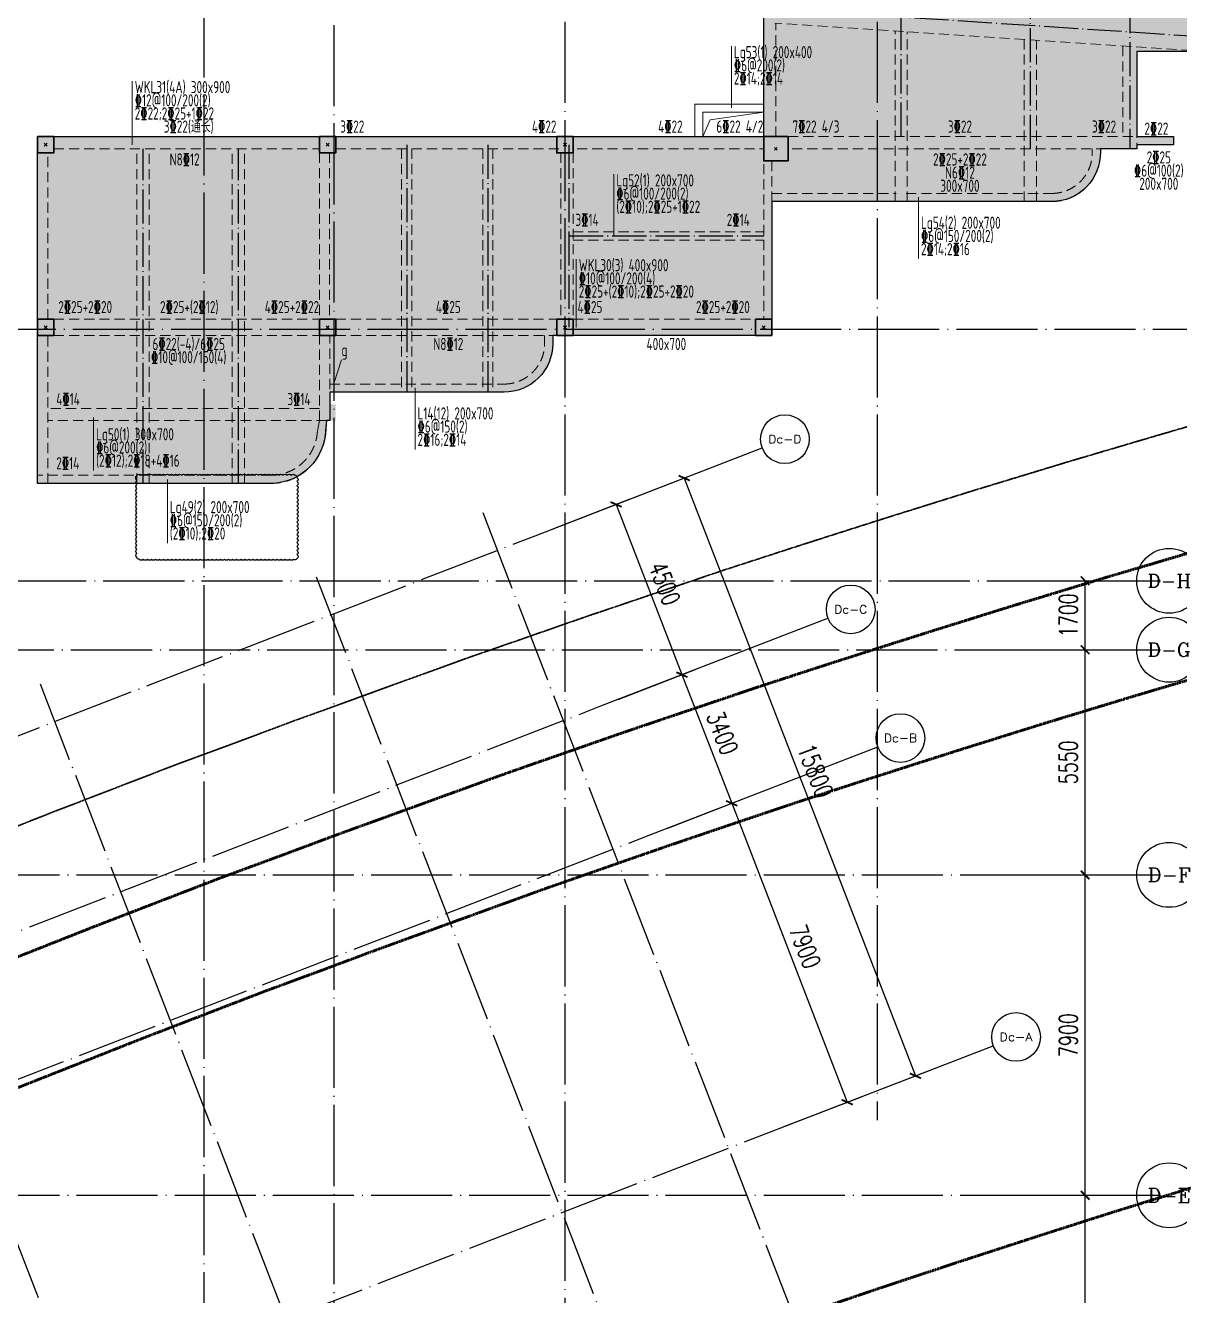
# Model space of a CAD drawing. Header units: millimetres. Extents: x 1089227 to 13101469, y 618865 to 10240562.
# Drawn here: x 3321728 to 3350181, y 4844040 to 4875354 of the extents above; entities that cross this region are included whole.
import ezdxf
from ezdxf.enums import TextEntityAlignment as Align

# ---------------------------------------------------------------- set-up
doc = ezdxf.new("R2010")
doc.units = ezdxf.units.MM
doc.header["$LTSCALE"] = 1000
doc.header["$PDMODE"] = 3
doc.header["$PDSIZE"] = 200
for name, pattern in [('A09-G-CTRL-用地红线+建筑退线_设计区$0$A02-G-MAIN-用地红线+退线_设计区$0$Redline1', [20, 10, -2, 2, -2, 2, -2]), ('A09-G-CTRL-用地红线+建筑退线_设计区$0$Controlline1', [12.8, 8, -1.6, 1.6, -1.6]), ('DOTE', [2.42, 2, -0.2, 0.02, -0.2]), ('GB_DASHDOT3', [1.0675, 0.84, -0.105, 0.0175, -0.105]), ('HIDDEN', [0.375, 0.25, -0.125])]:
    doc.linetypes.add(name, pattern=pattern)
doc.layers.get('0').update_dxf_attribs({"linetype": 'CONTINUOUS'})
doc.layers.get('Defpoints').update_dxf_attribs({"linetype": 'CONTINUOUS'})
doc.layers.add('0914调整', color=1, linetype='CONTINUOUS', plot=False)
for name, color, linetype, lineweight in [('A09-G-CTRL-用地红线+建筑退线_设计区$0$Z-REDL(用地红线)', 10, 'CONTINUOUS', 60), ('A09-G-CTRL-用地红线+建筑退线_设计区$0$Z-REDL-CTRL(建筑控制线)', 40, 'CONTINUOUS', 35), ('S-BEAM-DASH', 4, 'HIDDEN', 0), ('S-COLU', 30, 'CONTINUOUS', 0), ('S-HOLE', 11, 'CONTINUOUS', 0), ('S-SLAB-HATCH', 73, 'CONTINUOUS', 0), ('梁原位标注', 7, 'CONTINUOUS', 18), ('梁名称编号', 2, 'CONTINUOUS', 18), ('梁标注引线', 2, 'CONTINUOUS', 18), ('梁集中标注', 2, 'CONTINUOUS', 18)]:
    doc.layers.add(name, color=color, linetype=linetype, lineweight=lineweight)
for name, color, linetype in [('AXIS', 3, 'CONTINUOUS'), ('AXIS_TEXT', 7, 'CONTINUOUS'), ('DOTE', 1, 'DOTE'), ('LWK-轴线-编号', 7, 'CONTINUOUS'), ('PUB_DIM', 3, 'CONTINUOUS'), ('S-GRID-DE', 11, 'GB_DASHDOT3'), ('单形心', 4, 'CONTINUOUS'), ('降板范围', 7, 'CONTINUOUS')]:
    doc.layers.add(name, color=color, linetype=linetype)
doc.styles.add('_TCH_AXIS', font='COMPLEX', dxfattribs={"bigfont": 'AllInOneBig.shx'})
doc.styles.add('_TCH_DIM_T3', font='SIMPLEX', dxfattribs={"width": 0.705882, "bigfont": 'AllInOneBig.shx'})
doc.styles.add('COMPLEX', font='COMPLEX', dxfattribs={"bigfont": 'AllInOneBig.shx'})
doc.styles.add('Style 1', font='yjkeng.shx', dxfattribs={"width": 0.7, "height": 300, "bigfont": 'yjkchn.shx'})
doc.dimstyles.new('_TCH_ARCH&&150', dxfattribs={"dimtxt": 446.25, "dimasz": 150, "dimexe": 375, "dimexo": 450, "dimgap": 189.375, "dimtad": 1, "dimdec": 0, "dimzin": 0, "dimdsep": 46, "dimtxsty": '_TCH_DIM_T3', "dimblk": 'ARCHTICK', "dimcen": 0.09, "dimclrt": 7, "dimazin": 2, "dimtfac": 1, "dimtdec": 0, "dimtix": 1, "dimtmove": 2, "dimatfit": 3, "dimfxl": 0, "dimtolj": 1, "dimtzin": 0, "dimarcsym": 0})

# ---------------------------------------------------------------- blocks, each defined once
blk = doc.blocks.new('0323最综用地红线')
at = {"layer": 'A09-G-CTRL-用地红线+建筑退线_设计区$0$Z-REDL(用地红线)', "color": 1, "linetype": 'A09-G-CTRL-用地红线+建筑退线_设计区$0$A02-G-MAIN-用地红线+退线_设计区$0$Redline1', "ltscale": 0.0005}
for points in [[(8310674, 3577708), (8307250, 3576830), (8305463, 3576358), (8303673, 3575877), (8301307, 3575230), (8298879, 3574547), (8296745, 3573925), (8294721, 3573327), (8292412, 3572625), (8290378, 3571988), (8289415, 3571682), (8288004, 3571230), (8286389, 3570705), (8284543, 3570083), (8283035, 3569572), (8280157, 3568569), (8275964, 3567048), (8274556, 3566523), (8273205, 3566025), (8270070, 3564818), (8266571, 3563433)], [(8311482, 3580975), (8309963, 3580622), (8306495, 3579733), (8304691, 3579257), (8302889, 3578772), (8300505, 3578121), (8298053, 3577431), (8295901, 3576804), (8293859, 3576201), (8291527, 3575491), (8289475, 3574849), (8288503, 3574540), (8287083, 3574085), (8285446, 3573553), (8283584, 3572925), (8282061, 3572410), (8279152, 3571396), (8274929, 3569864), (8273513, 3569336), (8272147, 3568833), (8268979, 3567612), (8265451, 3566216)], [(8265595, 3550043), (8267599, 3550889), (8271038, 3552292), (8274421, 3553630), (8277458, 3554793), (8278739, 3555273), (8279866, 3555690), (8280234, 3555825), (8284943, 3557535), (8286913, 3558213), (8288361, 3558704), (8290145, 3559297), (8291702, 3559805), (8293071, 3560246), (8293981, 3560536), (8295941, 3561146), (8298178, 3561827), (8300123, 3562405), (8302181, 3563002), (8304530, 3563665), (8306822, 3564295), (8308539, 3564756), (8310252, 3565203)]]:
    blk.add_lwpolyline(points, dxfattribs=at)
at = {"layer": 'A09-G-CTRL-用地红线+建筑退线_设计区$0$Z-REDL-CTRL(建筑控制线)', "linetype": 'A09-G-CTRL-用地红线+建筑退线_设计区$0$Controlline1', "ltscale": 0.0005, "flags": 128}
blk.add_lwpolyline([(8299567, 3686108), (8326626, 3675265), (8336400, 3687495), (8338983, 3690878), (8341712, 3688883), (8341724, 3688834), (8348492, 3681996), (8336495, 3657264), (8335815, 3655857), (8334921, 3653765), (8334408, 3652495), (8333554, 3650188), (8332762, 3647815), (8332296, 3646270), (8331866, 3644682), (8331460, 3643007), (8331063, 3641145), (8330737, 3639422), (8330293, 3636480), (8330017, 3634043), (8329761, 3630317), (8329732, 3627942), (8329763, 3625708), (8329928, 3622644), (8330113, 3620704), (8330325, 3618642), (8330653, 3615645), (8331572, 3606971), (8333151, 3600656), (8334420, 3595620), (8335099, 3592902), (8332162, 3588340), (8329462, 3587873), (8325135, 3587049), (8322510, 3586515), (8319525, 3585891), (8317926, 3585544), (8316578, 3585249), (8315535, 3585011), (8313300, 3584499), (8310791, 3583894), (8309251, 3583537), (8305740, 3582637), (8303918, 3582156), (8302104, 3581668), (8299703, 3581012), (8297227, 3580315), (8295056, 3579682), (8292998, 3579074), (8290643, 3578358), (8288572, 3577710), (8287591, 3577398), (8286161, 3576940), (8284503, 3576401), (8282624, 3575767), (8281086, 3575247), (8278146, 3574222), (8273894, 3572680), (8272471, 3572149), (8271089, 3571640), (8267888, 3570407), (8264331, 3569000), (8260702, 3567515), (8258549, 3566609), (8254947, 3565066), (8252185, 3563832), (8250834, 3563232), (8249176, 3562470), (8247994, 3561930), (8245505, 3560754), (8242980, 3559544), (8239801, 3558013), (8237959, 3557076), (8235838, 3555996), (8233384, 3554698), (8228450, 3552051), (8226178, 3550787), (8222141, 3548504), (8215629, 3544667), (8213710, 3543497), (8193657, 3531175), (8180322, 3522990), (8166408, 3514440), (8156991, 3508658), (8151138, 3505062), (8142685, 3507267), (8121171, 3545747), (8120724, 3546549), (8120233, 3547383), (8119272, 3548967), (8118108, 3550752), (8117067, 3552244), (8115806, 3553970), (8115672, 3554140), (8146431, 3575790), (8162146, 3587599), (8162295, 3588125), (8199863, 3615253), (8204215, 3618404), (8231584, 3638167), (8260590, 3655826), (8295376, 3680010)], close=True, dxfattribs=at)
blk = doc.blocks.new('_AXISO')
blk.add_circle((0, 0), 0.5)
at = {"layer": 'AXIS_TEXT', "style": 'COMPLEX', "width": 1.041667}
blk.add_attdef('A', text='', height=0.56, dxfattribs=at).set_placement((-0.25, -0.28), (0.25, -0.28), align=Align.FIT)
blk = doc.blocks.new('_ArchTick')
at = {"color": 0, "linetype": 'ByBlock', "const_width": 0.3}
blk.add_lwpolyline([(-0.71, -0.71), (0.71, 0.71)], dxfattribs=at)
blk = doc.blocks.new('*D463')
at = {"layer": 'AXIS', "color": 0, "lineweight": -2, "transparency": 16777216}
for p, q in [((-55314, 37723), (-51708, 39118)), ((-52058, 38983), (-46359, 24246)), ((-49616, 22987), (-46010, 24381))]:
    blk.add_line(p, q, dxfattribs=at)
at = {"layer": 'Defpoints', "color": 0, "transparency": 16777216}
for p in [(-55734, 37561), (-46359, 24246), (-50035, 22825)]:
    blk.add_point(p, dxfattribs=at)
at = {"layer": 'AXIS', "color": 0, "lineweight": -2, "transparency": 16777216, "xscale": 150, "yscale": 150, "zscale": 150}
for p, rotation in [((-52058, 38983), 111.141018918079), ((-46359, 24246), 291.141018918079)]:
    blk.add_blockref('_ArchTick', p, dxfattribs=dict(at, rotation=rotation))
at = {"layer": 'AXIS', "color": 7, "transparency": 16777216, "insert": (-48824, 31763), "char_height": 446.2, "attachment_point": 5, "rotation": 291.141, "style": '_TCH_DIM_T3'}
blk.add_mtext('\\A1;15800', dxfattribs=at)
blk = doc.blocks.new('*D464')
at = {"layer": 'AXIS', "color": 0, "lineweight": -2, "transparency": 16777216}
for p, q in [((-52465, 30355), (-50540, 31100)), ((-50889, 30964), (-48040, 23596)), ((-49616, 22987), (-47690, 23731))]:
    blk.add_line(p, q, dxfattribs=at)
at = {"layer": 'Defpoints', "color": 0, "transparency": 16777216}
for p in [(-52885, 30193), (-48040, 23596), (-50035, 22825)]:
    blk.add_point(p, dxfattribs=at)
at = {"layer": 'AXIS', "color": 0, "lineweight": -2, "transparency": 16777216, "xscale": 150, "yscale": 150, "zscale": 150}
for p, rotation in [((-50889, 30964), 111.141018918081), ((-48040, 23596), 291.141018918081)]:
    blk.add_blockref('_ArchTick', p, dxfattribs=dict(at, rotation=rotation))
at = {"layer": 'AXIS', "color": 7, "transparency": 16777216, "insert": (-49080, 27429), "char_height": 446.2, "attachment_point": 5, "rotation": 291.141, "style": '_TCH_DIM_T3'}
blk.add_mtext('\\A1;7900', dxfattribs=at)
blk = doc.blocks.new('*D465')
at = {"layer": 'AXIS', "color": 0, "lineweight": -2, "transparency": 16777216}
for p, q in [((-53691, 33526), (-51766, 34271)), ((-52116, 34136), (-50889, 30964)), ((-52465, 30355), (-50540, 31100))]:
    blk.add_line(p, q, dxfattribs=at)
at = {"layer": 'Defpoints', "color": 0, "transparency": 16777216}
for p in [(-54111, 33364), (-50889, 30964), (-52885, 30193)]:
    blk.add_point(p, dxfattribs=at)
at = {"layer": 'AXIS', "color": 0, "lineweight": -2, "transparency": 16777216, "xscale": 150, "yscale": 150, "zscale": 150}
for p, rotation in [((-52116, 34136), 111.1410189180817), ((-50889, 30964), 291.1410189180817)]:
    blk.add_blockref('_ArchTick', p, dxfattribs=dict(at, rotation=rotation))
at = {"layer": 'AXIS', "color": 7, "transparency": 16777216, "insert": (-51118, 32699), "char_height": 446.2, "attachment_point": 5, "rotation": 291.141, "style": '_TCH_DIM_T3'}
blk.add_mtext('\\A1;3400', dxfattribs=at)
blk = doc.blocks.new('*D466')
at = {"layer": 'AXIS', "color": 0, "lineweight": -2, "transparency": 16777216}
for p, q in [((-55314, 37723), (-53389, 38468)), ((-53739, 38333), (-52116, 34136)), ((-53691, 33526), (-51766, 34271))]:
    blk.add_line(p, q, dxfattribs=at)
at = {"layer": 'Defpoints', "color": 0, "transparency": 16777216}
for p in [(-55734, 37561), (-52116, 34136), (-54111, 33364)]:
    blk.add_point(p, dxfattribs=at)
at = {"layer": 'AXIS', "color": 0, "lineweight": -2, "transparency": 16777216, "xscale": 150, "yscale": 150, "zscale": 150}
for p, rotation in [((-53739, 38333), 111.1410189180755), ((-52116, 34136), 291.1410189180755)]:
    blk.add_blockref('_ArchTick', p, dxfattribs=dict(at, rotation=rotation))
at = {"layer": 'AXIS', "color": 7, "transparency": 16777216, "insert": (-52542, 36383), "char_height": 446.2, "attachment_point": 5, "rotation": 291.141, "style": '_TCH_DIM_T3'}
blk.add_mtext('\\A1;4500', dxfattribs=at)
blk = doc.blocks.new('*D512')
at = {"layer": 'Defpoints', "color": 0, "transparency": 16777216}
for p in [(-42353, 21300), (-42176, 21300), (-42353, 13400)]:
    blk.add_point(p, dxfattribs=at)
at = {"layer": 'PUB_DIM', "color": 0, "lineweight": -2, "transparency": 16777216}
for p, q in [((-42176, 13400), (-42176, 21300)), ((-41903, 21300), (-41801, 21300)), ((-41903, 13400), (-41801, 13400))]:
    blk.add_line(p, q, dxfattribs=at)
at = {"layer": 'PUB_DIM', "color": 0, "lineweight": -2, "transparency": 16777216, "xscale": 150, "yscale": 150, "zscale": 150}
for p, rotation in [((-42176, 21300), 90), ((-42176, 13400), 270)]:
    blk.add_blockref('_ArchTick', p, dxfattribs=dict(at, rotation=rotation))
at = {"layer": 'PUB_DIM', "color": 7, "transparency": 16777216, "insert": (-42589, 17350), "char_height": 446.2, "attachment_point": 5, "rotation": 90, "style": '_TCH_DIM_T3'}
blk.add_mtext('\\A1;7900', dxfattribs=at)
blk = doc.blocks.new('*D513')
at = {"layer": 'Defpoints', "color": 0, "transparency": 16777216}
for p in [(-42353, 29200), (-42176, 29200), (-42353, 21300)]:
    blk.add_point(p, dxfattribs=at)
at = {"layer": 'PUB_DIM', "color": 0, "lineweight": -2, "transparency": 16777216}
for p, q in [((-42176, 21300), (-42176, 29200)), ((-41903, 29200), (-41801, 29200)), ((-41903, 21300), (-41801, 21300))]:
    blk.add_line(p, q, dxfattribs=at)
at = {"layer": 'PUB_DIM', "color": 0, "lineweight": -2, "transparency": 16777216, "xscale": 150, "yscale": 150, "zscale": 150}
for p, rotation in [((-42176, 29200), 90), ((-42176, 21300), 270)]:
    blk.add_blockref('_ArchTick', p, dxfattribs=dict(at, rotation=rotation))
at = {"layer": 'PUB_DIM', "color": 7, "transparency": 16777216, "insert": (-42589, 25250), "char_height": 446.2, "attachment_point": 5, "rotation": 90, "style": '_TCH_DIM_T3'}
blk.add_mtext('\\A1;7900', dxfattribs=at)
blk = doc.blocks.new('*D514')
at = {"layer": 'Defpoints', "color": 0, "transparency": 16777216}
for p in [(-42353, 34750), (-42176, 34750), (-42353, 29200)]:
    blk.add_point(p, dxfattribs=at)
at = {"layer": 'PUB_DIM', "color": 0, "lineweight": -2, "transparency": 16777216}
for p, q in [((-42176, 29200), (-42176, 34750)), ((-41903, 34750), (-41801, 34750)), ((-41903, 29200), (-41801, 29200))]:
    blk.add_line(p, q, dxfattribs=at)
at = {"layer": 'PUB_DIM', "color": 0, "lineweight": -2, "transparency": 16777216, "xscale": 150, "yscale": 150, "zscale": 150}
for p, rotation in [((-42176, 34750), 90), ((-42176, 29200), 270)]:
    blk.add_blockref('_ArchTick', p, dxfattribs=dict(at, rotation=rotation))
at = {"layer": 'PUB_DIM', "color": 7, "transparency": 16777216, "insert": (-42589, 31975), "char_height": 446.2, "attachment_point": 5, "rotation": 90, "style": '_TCH_DIM_T3'}
blk.add_mtext('\\A1;5550', dxfattribs=at)
blk = doc.blocks.new('*D515')
at = {"layer": 'Defpoints', "color": 0, "transparency": 16777216}
for p in [(-42353, 36450), (-42176, 36450), (-42353, 34750)]:
    blk.add_point(p, dxfattribs=at)
at = {"layer": 'PUB_DIM', "color": 0, "lineweight": -2, "transparency": 16777216}
for p, q in [((-42176, 34750), (-42176, 36450)), ((-41903, 36450), (-41801, 36450)), ((-41903, 34750), (-41801, 34750))]:
    blk.add_line(p, q, dxfattribs=at)
at = {"layer": 'PUB_DIM', "color": 0, "lineweight": -2, "transparency": 16777216, "xscale": 150, "yscale": 150, "zscale": 150}
for p, rotation in [((-42176, 36450), 90), ((-42176, 34750), 270)]:
    blk.add_blockref('_ArchTick', p, dxfattribs=dict(at, rotation=rotation))
at = {"layer": 'PUB_DIM', "color": 7, "transparency": 16777216, "insert": (-42589, 35600), "char_height": 446.2, "attachment_point": 5, "rotation": 90, "style": '_TCH_DIM_T3'}
blk.add_mtext('\\A1;1700', dxfattribs=at)
blk = doc.blocks.new('BANWANG_XINGXIN')
at = {"color": 0}
for points in [[(0.71, 0.71), (-0.71, -0.71)], [(-0.71, 0.71), (0.71, -0.71)]]:
    blk.add_lwpolyline(points, dxfattribs=at)
blk = doc.blocks.new('1F柱网-0808')
at = {"layer": 'S-COLU', "lineweight": 35}
for points in [[(116813, 100094), (117213, 100094), (117213, 99694), (116813, 99694)], [(123763, 100094), (124163, 100094), (124163, 99694), (123763, 99694)], [(129613, 100094), (130013, 100094), (130013, 99694), (129613, 99694)], [(134713, 100093), (135313, 100093), (135313, 99493), (134713, 99493)], [(116813, 95593), (117213, 95593), (117213, 95193), (116813, 95193)], [(123763, 95593), (124163, 95593), (124163, 95193), (123763, 95193)], [(129613, 95593), (130013, 95593), (130013, 95193), (129613, 95193)], [(134513, 95593), (134913, 95593), (134913, 95193), (134513, 95193)]]:
    blk.add_lwpolyline(points, close=True, dxfattribs=at)
at = {"layer": '单形心', "xscale": 50, "yscale": 50, "zscale": 50}
for p in [(117013, 99894), (123963, 99894), (129813, 99894), (135013, 99793), (117013, 95393), (123963, 95393), (129813, 95393), (134713, 95393)]:
    blk.add_blockref('BANWANG_XINGXIN', p, dxfattribs=at)
blk = doc.blocks.new('2FJGBZ')
at = {"layer": 'S-SLAB-HATCH'}
h = blk.add_hatch(dxfattribs=at)
h.set_pattern_fill('ZIGZAG', color=256, scale=100)
h.set_pattern_definition([(0, (-6326317.14, 1683260.45), (317.5, 317.5), [317.5, -317.5]), (90, (-6325999.64, 1683260.45), (-317.5, 317.5), [317.5, -317.5])])
edge = h.paths.add_edge_path()
edge.add_line((145363, 109893), (135113, 109893))
edge.add_line((135113, 109893), (135113, 109993))
edge.add_line((135113, 109993), (134713, 109993))
edge.add_line((134713, 109993), (134713, 100094))
edge.add_line((134713, 100094), (116813, 100094))
edge.add_line((116813, 100094), (116814, 91544))
edge.add_line((116814, 91544), (116814, 91544))
edge.add_line((116814, 91544), (122564, 91544))
edge.add_arc((122554, 92908), 1364, 270.3953, 359.4242)
edge.add_line((123918, 92894), (123937, 93094))
edge.add_line((123937, 93094), (124163, 93094))
edge.add_line((124163, 93094), (124163, 93494))
edge.add_line((124163, 93494), (124014, 93494))
edge.add_line((124014, 93494), (124014, 93793))
edge.add_line((124014, 93793), (128313, 93793))
edge.add_arc((128313, 94993), 1200, 270, 360)
edge.add_line((129513, 94993), (129513, 95192))
edge.add_line((129513, 95192), (134913, 95193))
edge.add_line((134913, 95193), (134913, 98493))
edge.add_line((134913, 98493), (141813, 98493))
edge.add_arc((141813, 99693), 1200, 269.9998, 360.0002)
edge.add_line((143013, 99693), (143013, 99793))
edge.add_line((143013, 99793), (143913, 99793))
edge.add_line((143913, 99793), (143913, 99893))
edge.add_line((143913, 99893), (144813, 99893))
edge.add_line((144813, 99893), (144813, 100093))
edge.add_line((144813, 100093), (143913, 100093))
edge.add_line((143913, 100093), (143913, 102193))
edge.add_line((143913, 102193), (147163, 102193))
edge.add_line((147163, 102193), (147163, 99793))
edge.add_line((147163, 99793), (152163, 99793))
edge.add_line((152163, 99793), (152163, 100693))
edge.add_line((152163, 100693), (155413, 100693))
edge.add_arc((155412, 101994), 1301, 270.0499, 359.9775)
edge.add_line((156713, 101993), (156738, 102893))
edge.add_line((156738, 102893), (156713, 110293))
edge.add_line((156713, 110293), (156113, 110294))
edge.add_arc((154907, 110430), 1214, 353.6049, 449.7035)
edge.add_line((154913, 111643), (146963, 111643))
edge.add_arc((146968, 110431), 1213, 90.2355, 186.5022)
edge.add_line((145763, 110293), (145363, 110293))
edge.add_line((145363, 110293), (145363, 109893))
at = {"layer": 'S-BEAM-DASH'}
for p, q in [((134713, 100193), (134713, 105093)), ((145640, 102194), (134990, 102894)), ((135013, 100093), (135013, 102893)), ((137951, 98493), (137951, 102698)), ((138251, 98493), (138251, 102681)), ((141138, 98493), (141138, 102490)), ((141438, 98493), (141438, 102470)), ((143563, 102324), (143563, 100093)), ((143913, 102193), (143913, 99793)), ((117213, 100094), (123763, 100094)), ((124163, 100094), (129713, 100093)), ((130113, 100094), (134713, 100093)), ((135313, 100093), (143913, 100093)), ((116814, 95593), (116813, 99694)), ((117064, 95593), (117063, 99694)), ((117213, 99794), (123763, 99794)), ((119264, 91544), (119264, 99794)), ((119564, 91544), (119564, 99794)), ((121614, 91544), (121614, 99794)), ((121914, 91544), (121914, 99794)), ((123763, 99694), (123763, 95593)), ((124013, 99694), (124013, 95593)), ((124163, 99794), (129713, 99793)), ((125788, 99794), (125788, 93793)), ((126038, 99794), (126038, 93793)), ((127788, 99793), (127788, 93793)), ((128038, 99793), (128038, 93793)), ((129713, 99694), (129713, 95593)), ((130013, 99694), (130013, 95593)), ((130113, 99794), (134713, 99793)), ((134713, 99793), (134713, 95593)), ((143913, 99793), (135313, 99793)), ((134913, 99493), (134913, 95593)), ((130013, 97744), (134713, 97744)), ((130013, 97544), (134713, 97544)), ((117213, 95593), (123763, 95593)), ((124163, 95593), (129613, 95593)), ((130013, 95594), (134513, 95594)), ((117064, 91544), (117064, 95193)), ((117213, 95193), (123763, 95193)), ((123763, 93094), (123763, 95193)), ((124014, 93494), (124014, 95193)), ((124163, 95193), (134513, 95192)), ((123763, 93394), (117064, 93394)), ((116814, 91544), (116814, 93094)), ((123937, 93094), (117064, 93094)), ((123712, 92844), (123763, 93094)), ((123914, 92844), (123937, 93094)), ((122564, 91744), (116814, 91744)), ((122564, 91544), (116814, 91544))]:
    blk.add_line(p, q, dxfattribs=at)
at = {"layer": 'S-BEAM-DASH', "linetype": 'Continuous'}
for p, q in [((133013, 100093), (133013, 100893)), ((133013, 100893), (134713, 100893)), ((143913, 100093), (144813, 100093)), ((143913, 99893), (144813, 99893)), ((144813, 100093), (144813, 99893))]:
    blk.add_line(p, q, dxfattribs=at)
blk.add_lwpolyline([(133213, 100693), (134713, 100693), (134713, 100093), (133213, 100093)], close=True, dxfattribs=at)
at = {"layer": 'S-BEAM-DASH'}
for points in [[(134913, 98493), (141813, 98493, 0.414214), (143013, 99693), (143013, 99793)], [(138226, 98693), (141813, 98693, 0.414214), (142813, 99693), (142813, 99793)], [(128313, 93993, 0.414214), (129313, 94993), (129313, 95193)]]:
    blk.add_lwpolyline(points, format="xyb", dxfattribs=at)
for points in [[(134913, 98693), (137976, 98693)], [(116814, 93494), (116814, 95193)], [(124014, 93993), (128313, 93993)]]:
    blk.add_lwpolyline(points, dxfattribs=at)
at = {"layer": 'S-BEAM-DASH', "linetype": 'Continuous'}
for points in [[(128313, 93793, 0.414214), (129513, 94993), (129513, 95193)], [(124014, 93793), (128313, 93793, -0.136568)]]:
    blk.add_lwpolyline(points, format="xyb", dxfattribs=at)
at = {"layer": 'S-BEAM-DASH'}
for radius, end in [(1349, 357.9171), (1149, 357.5544)]:
    blk.add_arc((122564, 92893), radius, 269.9747, end, dxfattribs=at)
at = {"layer": 'S-GRID-DE'}
for p, q in [((141288, 99793), (141288, 109793)), ((143738, 109893), (143738, 99793)), ((138101, 100093), (138101, 109593)), ((145663, 102543), (135013, 103243)), ((125913, 99893), (125913, 93793)), ((127913, 99893), (127913, 93793)), ((129913, 99893), (129913, 95393)), ((119414, 91544), (119414, 99794)), ((121764, 91544), (121764, 99794)), ((129913, 97644), (134713, 97644))]:
    blk.add_line(p, q, dxfattribs=at)
at = {"layer": 'S-HOLE'}
blk.add_lwpolyline([(133213, 100094), (133394, 100508), (134713, 100693)], dxfattribs=at)
at = {"layer": '降板范围'}
blk.add_lwpolyline([(116814, 91544), (116813, 100094), (134713, 100094), (134713, 109993)], dxfattribs=at)
blk.add_lwpolyline([(147163, 102193), (143913, 102193), (143913, 100093), (144813, 100093), (144813, 99893), (143913, 99893), (143913, 99793), (143013, 99793), (143013, 99718, -0.420178), (141813, 98493), (134913, 98493), (134913, 95193), (129513, 95193), (129513, 94993, -0.414214), (128313, 93793), (124014, 93793), (124014, 93494), (124014, 93494), (124014, 93094), (123937, 93094), (123918, 92894, -0.409258), (122564, 91544), (116814, 91544)], format="xyb", dxfattribs=at)
blk.add_blockref('1F柱网-0808', (0, 0))
blk = doc.blocks.new('裙房轴网260428')
at = {"layer": 'AXIS'}
for p, q in [((-55734, 37561.1), (-50137.8, 39725.1)), ((-43972.1, 36450), (-40321.3, 36450)), ((-43972.1, 36450), (-40904, 36450)), ((-54111, 33364), (-48514.8, 35528)), ((-43972.1, 34750), (-40321.3, 34750)), ((-43972.1, 34750), (-40904, 34750)), ((-52884.7, 30192.8), (-47288.5, 32356.8)), ((-43972.1, 29200), (-40321.3, 29200)), ((-43972.1, 29200), (-40904, 29200)), ((-50035.5, 22824.5), (-44439.3, 24988.5)), ((-43972.1, 21300), (-40321.3, 21300)), ((-43972.1, 21300), (-40904, 21300))]:
    blk.add_line(p, q, dxfattribs=at)
at = {"layer": 'DOTE', "color": 16, "linetype": 'DOTE'}
for p, q in [((-63900, 137981.8), (-63900, -1000)), ((-60700, 137269.1), (-60700, -1000)), ((-55000, 137349.7), (-55000, -1000)), ((-47300, 137349.7), (-47300, 23149.3)), ((-110690, 42650), (-1866, 42650)), ((-57027.3, 38133.1), (-48587.8, 16308.1)), ((-103674.5, 19022.9), (-55734, 37561.1)), ((-92999.5, 36450), (-43972.1, 36450)), ((-61131.2, 36546.2), (-52691.6, 14721.1)), ((-110738.7, 34750), (-43972.1, 34750)), ((-67939.9, 33913.4), (-59500.3, 12088.3)), ((-102051.5, 14825.8), (-54111, 33364)), ((-73069.7, 31929.7), (-64630.1, 10104.6)), ((-100825.3, 11654.7), (-52884.7, 30192.8)), ((-163840, 29200), (-43972.1, 29200)), ((-97976, 4286.4), (-50035.5, 22824.5)), ((-163840, 21300), (-43972.1, 21300))]:
    blk.add_line(p, q, dxfattribs=at)
at = {"layer": 'AXIS'}
ref = blk.add_blockref('_AXISO', (-49578.2, 39941.5), dxfattribs=dict(at, xscale=1200, yscale=1200, zscale=1200))
ref.add_attrib('A', 'Dc-D', dxfattribs={"layer": 'AXIS_TEXT', "height": 203.73, "style": '_TCH_AXIS'}).set_placement((-49985.6, 39839.6), (-49170.7, 39839.6), align=Align.FIT)
ref = blk.add_blockref('_AXISO', (-40104, 36450), dxfattribs=dict(at, xscale=1600, yscale=1600, zscale=1600))
ref.add_attrib('A', 'D-H', dxfattribs={"layer": 'LWK-轴线-编号', "height": 330.48, "style": '_TCH_AXIS'}).set_placement((-40639, 36284.8), (-39568.9, 36284.8), align=Align.FIT)
ref = blk.add_blockref('_AXISO', (-47955.2, 35744.4), dxfattribs=dict(at, xscale=1200, yscale=1200, zscale=1200))
ref.add_attrib('A', 'Dc-C', dxfattribs={"layer": 'AXIS_TEXT', "height": 208.4, "style": '_TCH_AXIS'}).set_placement((-48362.1, 35640.2), (-47548.3, 35640.2), align=Align.FIT)
ref = blk.add_blockref('_AXISO', (-40104, 34750), dxfattribs=dict(at, xscale=1600, yscale=1600, zscale=1600))
ref.add_attrib('A', 'D-G', dxfattribs={"layer": 'LWK-轴线-编号', "height": 339.59, "style": '_TCH_AXIS'}).set_placement((-40637.6, 34580.2), (-39570.3, 34580.2), align=Align.FIT)
ref = blk.add_blockref('_AXISO', (-46728.9, 32573.2), dxfattribs=dict(at, xscale=1200, yscale=1200, zscale=1200))
ref.add_attrib('A', 'Dc-B', dxfattribs={"layer": 'AXIS_TEXT', "height": 203.73, "style": '_TCH_AXIS'}).set_placement((-47136.4, 32471.3), (-46321.5, 32471.3), align=Align.FIT)
ref = blk.add_blockref('_AXISO', (-40104, 29200), dxfattribs=dict(at, xscale=1600, yscale=1600, zscale=1600))
ref.add_attrib('A', 'D-F', dxfattribs={"layer": 'LWK-轴线-编号', "height": 349.18, "style": '_TCH_AXIS'}).set_placement((-40636.1, 29025.4), (-39571.9, 29025.4), align=Align.FIT)
ref = blk.add_blockref('_AXISO', (-43879.7, 25204.9), dxfattribs=dict(at, xscale=1200, yscale=1200, zscale=1200))
ref.add_attrib('A', 'Dc-A', dxfattribs={"layer": 'AXIS_TEXT', "height": 201.47, "style": '_TCH_AXIS'}).set_placement((-44287.4, 25104.2), (-43471.9, 25104.2), align=Align.FIT)
ref = blk.add_blockref('_AXISO', (-40104, 21300), dxfattribs=dict(at, xscale=1600, yscale=1600, zscale=1600))
ref.add_attrib('A', 'D-E', dxfattribs={"layer": 'LWK-轴线-编号', "height": 349.18, "style": '_TCH_AXIS'}).set_placement((-40636.1, 21125.4), (-39571.9, 21125.4), align=Align.FIT)
for p1, p2, distance, picture, middle in [((-55734, 37561.1), (-50035.5, 22824.5), 3941.4, '*D463', (-48823.8, 31763.1)), ((-55734, 37561.1), (-54111, 33364), 2139.3, '*D466', (-52542.4, 36382.9)), ((-54111, 33364), (-52884.7, 30192.8), 2139.3, '*D465', (-51117.8, 32698.8)), ((-52884.7, 30192.8), (-50035.5, 22824.5), 2139.3, '*D464', (-49080, 27429))]:
    dim = blk.add_aligned_dim(p1=p1, p2=p2, distance=distance, dimstyle='_TCH_ARCH&&150', dxfattribs=at)
    dim.commit()
    dim.dimension.update_dxf_attribs({"geometry": picture, "text_midpoint": middle})
at = {"layer": 'PUB_DIM'}
for p1, p2, picture, middle in [((-42353.2, 34750), (-42353.2, 36450), '*D515', (-42588.9, 35600)), ((-42353.2, 29200), (-42353.2, 34750), '*D514', (-42588.9, 31975)), ((-42353.2, 21300), (-42353.2, 29200), '*D513', (-42588.9, 25250)), ((-42353.2, 13400), (-42353.2, 21300), '*D512', (-42588.9, 17350))]:
    dim = blk.add_aligned_dim(p1=p1, p2=p2, distance=-176.7, dimstyle='_TCH_ARCH&&150', dxfattribs=at)
    dim.commit()
    dim.dimension.update_dxf_attribs({"geometry": picture, "text_midpoint": middle})
blk = doc.blocks.new('04地块地下轴网260428')
blk.add_blockref('裙房轴网260428', (0, 0))

msp = doc.modelspace()

# ---------------------------------------------------------------- linework, layer by layer
at = {"layer": '0914调整'}
msp.add_lwpolyline([(3324478.524, 4864262.473, -0.52056705), (3324578.524, 4864262.473, -0.52056705), (3324678.524, 4864262.473, -0.52056705), (3324778.524, 4864262.473, -0.52056705), (3324878.524, 4864262.473, -0.52056705), (3324978.524, 4864262.473, -0.52056705), (3325078.524, 4864262.473, -0.52056705), (3325178.524, 4864262.473, -0.52056705), (3325278.524, 4864262.473, -0.52056705), (3325378.524, 4864262.473, -0.52056705), (3325478.524, 4864262.473, -0.52056705), (3325578.524, 4864262.473, -0.52056705), (3325678.524, 4864262.473, -0.52056705), (3325778.524, 4864262.473, -0.52056705), (3325878.524, 4864262.473, -0.52056705), (3325978.524, 4864262.473, -0.52056705), (3326078.524, 4864262.473, -0.52056705), (3326178.524, 4864262.473, -0.52056705), (3326278.524, 4864262.473, -0.52056705), (3326378.524, 4864262.473, -0.52056705), (3326478.524, 4864262.473, -0.52056705), (3326578.524, 4864262.473, -0.52056705), (3326678.524, 4864262.473, -0.52056705), (3326778.524, 4864262.473, -0.52056705), (3326878.524, 4864262.473, -0.52056705), (3326978.524, 4864262.473, -0.52056705), (3327078.524, 4864262.473, -0.52056705), (3327178.524, 4864262.473, -0.52056705), (3327278.524, 4864262.473, -0.52056705), (3327378.524, 4864262.473, -0.52056705), (3327478.524, 4864262.473, -0.52056705), (3327578.524, 4864262.473, -0.52056705), (3327678.524, 4864262.473, -0.52056705), (3327778.524, 4864262.473, -0.52056705), (3327878.524, 4864262.473, -0.52056705), (3327978.524, 4864262.473, -0.52056705), (3328078.524, 4864262.473, -0.52056705), (3328178.524, 4864262.473, -0.52056705), (3328278.524, 4864262.473, -0.52056705), (3328378.524, 4864262.473, -0.52056705), (3328422.234, 4864206.182, -0.52056705), (3328422.234, 4864106.182, -0.52056705), (3328422.234, 4864006.182, -0.52056705), (3328422.234, 4863906.182, -0.52056705), (3328422.234, 4863806.182, -0.52056705), (3328422.234, 4863706.182, -0.52056705), (3328422.234, 4863606.182, -0.52056705), (3328422.234, 4863506.182, -0.52056705), (3328422.234, 4863406.182, -0.52056705), (3328422.234, 4863306.182, -0.52056705), (3328422.234, 4863206.182, -0.52056705), (3328422.234, 4863106.182, -0.52056705), (3328422.234, 4863006.182, -0.52056705), (3328422.234, 4862906.182, -0.52056705), (3328422.234, 4862806.182, -0.52056705), (3328422.234, 4862706.182, -0.52056705), (3328422.234, 4862606.182, -0.52056705), (3328422.234, 4862506.182, -0.52056705), (3328422.234, 4862406.182, -0.52056705), (3328422.234, 4862306.182, -0.52056705), (3328422.234, 4862206.182, -0.52056705), (3328335.202, 4862193.214, -0.52056705), (3328235.202, 4862193.214, -0.52056705), (3328135.202, 4862193.214, -0.52056705), (3328035.202, 4862193.214, -0.52056705), (3327935.202, 4862193.214, -0.52056705), (3327835.202, 4862193.214, -0.52056705), (3327735.202, 4862193.214, -0.52056705), (3327635.202, 4862193.214, -0.52056705), (3327535.202, 4862193.214, -0.52056705), (3327435.202, 4862193.214, -0.52056705), (3327335.202, 4862193.214, -0.52056705), (3327235.202, 4862193.214, -0.52056705), (3327135.202, 4862193.214, -0.52056705), (3327035.202, 4862193.214, -0.52056705), (3326935.202, 4862193.214, -0.52056705), (3326835.202, 4862193.214, -0.52056705), (3326735.202, 4862193.214, -0.52056705), (3326635.202, 4862193.214, -0.52056705), (3326535.202, 4862193.214, -0.52056705), (3326435.202, 4862193.214, -0.52056705), (3326335.202, 4862193.214, -0.52056705), (3326235.202, 4862193.214, -0.52056705), (3326135.202, 4862193.214, -0.52056705), (3326035.202, 4862193.214, -0.52056705), (3325935.202, 4862193.214, -0.52056705), (3325835.202, 4862193.214, -0.52056705), (3325735.202, 4862193.214, -0.52056705), (3325635.202, 4862193.214, -0.52056705), (3325535.202, 4862193.214, -0.52056705), (3325435.202, 4862193.214, -0.52056705), (3325335.202, 4862193.214, -0.52056705), (3325235.202, 4862193.214, -0.52056705), (3325135.202, 4862193.214, -0.52056705), (3325035.202, 4862193.214, -0.52056705), (3324935.202, 4862193.214, -0.52056705), (3324835.202, 4862193.214, -0.52056705), (3324735.202, 4862193.214, -0.52056705), (3324635.202, 4862193.214, -0.52056705), (3324535.202, 4862193.214, -0.52056705), (3324478.524, 4862236.536, -0.52056705), (3324478.524, 4862336.536, -0.52056705), (3324478.524, 4862436.536, -0.52056705), (3324478.524, 4862536.536, -0.52056705), (3324478.524, 4862636.536, -0.52056705), (3324478.524, 4862736.536, -0.52056705), (3324478.524, 4862836.536, -0.52056705), (3324478.524, 4862936.536, -0.52056705), (3324478.524, 4863036.536, -0.52056705), (3324478.524, 4863136.536, -0.52056705), (3324478.524, 4863236.536, -0.52056705), (3324478.524, 4863336.536, -0.52056705), (3324478.524, 4863436.536, -0.52056705), (3324478.524, 4863536.536, -0.52056705), (3324478.524, 4863636.536, -0.52056705), (3324478.524, 4863736.536, -0.52056705), (3324478.524, 4863836.536, -0.52056705), (3324478.524, 4863936.536, -0.52056705), (3324478.524, 4864036.536, -0.52056705), (3324478.524, 4864136.536, -0.52056705)], format="xyb", close=True, dxfattribs=at)
at = {"layer": '梁原位标注', "lineweight": 18}
msp.add_line((3329328.734, 4866521.966), (3329519.85, 4867110.162), dxfattribs=at)
at = {"layer": '梁标注引线', "color": 3, "lineweight": 18}
for p, q in [((3339133.787, 4873321.966), (3339133.787, 4874845.043)), ((3336235.268, 4870160.013), (3336235.268, 4871683.09)), ((3343746.25, 4871121.966), (3343746.25, 4869598.889)), ((3331334.076, 4866421.966), (3331334.076, 4864898.889)), ((3323410.33, 4865690.893), (3323410.33, 4864384.508)), ((3325227.575, 4864160.496), (3325227.575, 4862588.93))]:
    msp.add_line(p, q, dxfattribs=at)
at = {"layer": '梁标注引线', "color": 6, "lineweight": 18}
for p, q in [((3324363.664, 4872410.16), (3324363.664, 4873983.237)), ((3335308.73, 4867909.821), (3335308.73, 4869592.898))]:
    msp.add_line(p, q, dxfattribs=at)

# ---------------------------------------------------------------- block references
for name, p in [('2FJGBZ', (3205215.02, 4772518.421)), ('0323最综用地红线', (-4945553.146, 1285525.343)), ('04地块地下轴网260428', (3390028.145, 4825211.796))]:
    msp.add_blockref(name, p)

# ---------------------------------------------------------------- texts
at = {"layer": '梁原位标注', "style": 'Style 1', "width": 0.7}
for s, p in [('3%%13322(通长)', (3325753.731, 4872620.16)), ('4%%13322', (3337628.728, 4872620.16)), ('3%%13322', (3344766.248, 4872620.16)), ('2%%13325+(2%%13312)', (3325767.955, 4868169.821)), ('4%%13325', (3332153.732, 4868169.821))]:
    msp.add_text(s, height=300, dxfattribs=at).set_placement(p, align=Align.BOTTOM_CENTER)
for s, p in [('3%%13322', (3329488.73, 4872620.16)), ('7%%13322 4/3', (3340638.727, 4872620.16)), ('2%%13322', (3349313.77, 4872570.16)), ('3%%13314', (3335288.73, 4870320.013)), ('2%%13325+2%%13320', (3322538.73, 4868169.821)), ('4%%13325', (3335338.73, 4868169.821)), ('g', (3329519.85, 4867110.162)), ('4%%13314', (3322488.73, 4865900.893)), ('2%%13314', (3322488.73, 4864320.496))]:
    msp.add_text(s, height=300, dxfattribs=at).set_placement(p, align=Align.BOTTOM_LEFT)
for s, p in [('4%%13322', (3334818.73, 4872620.16)), ('6%%13322 4/2', (3339918.726, 4872620.16)), ('3%%13322', (3348616.27, 4872620.16)), ('2%%13314', (3339585.653, 4870320.013)), ('4%%13325+2%%13322', (3328968.734, 4868169.821)), ('2%%13325+2%%13320', (3339585.653, 4868169.821)), ('3%%13314', (3328758.734, 4865900.893))]:
    msp.add_text(s, height=300, dxfattribs=at).set_placement(p, align=Align.BOTTOM_RIGHT)
for s, p in [('2%%13325', (3349668.77, 4872250.16)), ('N8%%13312', (3325653.298, 4872200.16)), ('2%%13325+2%%13322', (3344766.248, 4872200.16)), ('%%1326@100(2)', (3349668.77, 4871925.16)), ('N6%%13312', (3344766.248, 4871875.16)), ('200x700', (3349668.77, 4871600.16)), ('300x700', (3344766.248, 4871550.16)), ('6%%13322(-4)/6%%13325', (3325753.732, 4867649.821)), ('N8%%13312', (3332153.732, 4867649.821)), ('400x700', (3337528.73, 4867649.821)), ('%%13210@100/150(4)', (3325753.732, 4867324.821))]:
    msp.add_text(s, height=300, dxfattribs=at).set_placement(p, align=Align.TOP_CENTER)
at = {"layer": '梁名称编号', "color": 3, "style": 'Style 1', "width": 0.7}
for s, p in [('Lg53(1) 200x400', (3339193.787, 4874845.043)), ('Lg52(1) 200x700', (3336295.268, 4871683.09))]:
    msp.add_text(s, height=300, dxfattribs=at).set_placement(p, align=Align.TOP_LEFT)
at = {"layer": '梁名称编号', "color": 6, "style": 'Style 1', "width": 0.7}
for s, p in [('WKL31(4A) 300x900', (3324423.664, 4873983.237)), ('WKL30(3) 400x900', (3335368.73, 4869592.898))]:
    msp.add_text(s, height=300, dxfattribs=at).set_placement(p, align=Align.TOP_LEFT)
at = {"layer": '梁名称编号', "color": 3, "style": 'Style 1', "width": 0.7}
for s, p in [('Lg54(2) 200x700', (3343806.25, 4870248.889)), ('L14(12) 200x700', (3331394.076, 4865548.889)), ('Lg50(1) 300x700', (3323470.33, 4865034.508)), ('Lg49(2) 200x700', (3325287.575, 4863238.93))]:
    msp.add_text(s, height=300, dxfattribs=at).set_placement(p, align=Align.BOTTOM_LEFT)
at = {"layer": '梁集中标注', "color": 3, "style": 'Style 1', "width": 0.7}
for s, p in [('%%1326@200(2)', (3339193.787, 4874520.043)), ('2%%13314;2%%13314', (3339193.787, 4874195.043)), ('%%1326@100/200(2)', (3336295.268, 4871358.09)), ('(2%%13310);2%%13325+1%%13322', (3336295.268, 4871033.09))]:
    msp.add_text(s, height=300, dxfattribs=at).set_placement(p, align=Align.TOP_LEFT)
at = {"layer": '梁集中标注', "color": 6, "style": 'Style 1', "width": 0.7}
for s, p in [('%%13212@100/200(2)', (3324423.664, 4873658.237)), ('2%%13322;2%%13325+1%%13322', (3324423.664, 4873333.237)), ('%%13210@100/200(4)', (3335368.73, 4869267.898)), ('2%%13325+(2%%13310);2%%13325+2%%13320', (3335368.73, 4868942.897))]:
    msp.add_text(s, height=300, dxfattribs=at).set_placement(p, align=Align.TOP_LEFT)
at = {"layer": '梁集中标注', "color": 3, "style": 'Style 1', "width": 0.7}
for s, p in [('%%1326@150/200(2)', (3343806.25, 4869923.889)), ('2%%13314;2%%13316', (3343806.25, 4869598.889)), ('%%1326@150(2)', (3331394.076, 4865223.889)), ('%%1326@200(2)', (3323470.33, 4864709.508)), ('2%%13316;2%%13314', (3331394.076, 4864898.889)), ('(2%%13312);2%%13318+4%%13316', (3323470.33, 4864384.508)), ('%%1326@150/200(2)', (3325287.575, 4862913.93)), ('(2%%13310);2%%13320', (3325287.575, 4862588.93))]:
    msp.add_text(s, height=300, dxfattribs=at).set_placement(p, align=Align.BOTTOM_LEFT)

doc.saveas('drawing.dxf')
